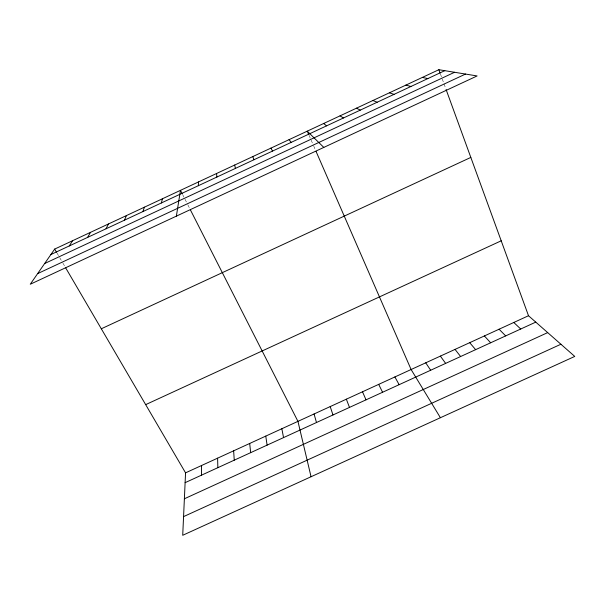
<?xml version="1.0" encoding="UTF-8"?>
<svg xmlns="http://www.w3.org/2000/svg" width="605" height="605" viewBox="0 0 605 605"><rect width="100%" height="100%" fill="white"/><g stroke="black" fill="none" stroke-linecap="round" stroke-linejoin="round"><path stroke-width="0.45" stroke-dasharray="3.02 2.27" d="M56.976 252.988L59.267 256.906M59.729 257.692L62.474 262.396M62.935 263.175L65.257 267.145M182.529 194.394L184.585 198.44M184.994 199.249L187.467 204.104M187.875 204.913L189.962 209.02M309.049 135.346L313.42 145.374M313.783 146.206L314.88 148.709M440.44 74.029L445.469 87.831"/><path stroke-width="0.91" d="M201.48 475.175L201.571 465.51M65.733 267.954L185.561 472.845L182.718 535.289L574.75 356.421L528.505 315.734L446.089 89.525M198.342 185.712L198.516 181.923M176.373 216.136L180.471 190.348L182.12 193.585M161.353 202.97L162.442 198.765M142.893 211.591L144.429 207.175M124.448 220.197L126.445 215.569M106.034 228.796L108.477 223.963M87.634 237.379L90.523 232.343M69.257 245.955L72.592 240.714M54.684 249.071L30.25 284.252L477.118 75.95L438.867 69.711L54.684 249.071L56.515 252.209M50.896 254.523L444.788 70.679M44.641 263.53L454.574 72.275M37.646 273.604L465.525 74.06M101.307 328.78L470.826 157.421M145.669 404.632L501.212 240.805M185.561 472.845L528.505 315.734M185.115 482.669L535.773 322.125M184.381 498.777L547.691 332.614M183.565 516.617L560.911 344.237M422.358 77.425L427.856 78.582M405.864 85.123L410.939 86.477M389.378 92.815L394.036 94.365M372.922 100.506L377.157 102.245M356.474 108.182L360.293 110.118M340.04 115.85L343.443 117.983M323.63 123.518L326.617 125.84M513.789 322.473L520.716 329.022M323.811 147.416L307.234 131.172L308.686 134.514M499.08 329.211L505.674 335.904M484.386 335.949L490.647 342.785M469.699 342.672L475.636 349.66M455.028 349.395L460.632 356.526M289.061 139.649L291.171 142.379M440.372 356.111L445.643 363.393M425.731 362.818L430.669 370.245M440.41 417.715L411.105 369.519L316.007 151.303M270.911 148.127L272.56 151.069M394.891 376.945L399.134 384.689M190.386 209.852L297.947 421.36L311.053 476.732M378.692 384.364L382.572 392.267M362.508 391.783L366.025 399.844M346.347 399.187L349.493 407.415M252.784 156.589L253.971 159.743M438.867 69.711L440.13 73.167M330.194 406.583L332.984 414.969M314.063 413.979L316.483 422.524M234.679 165.044L235.405 168.409M281.847 428.733L283.548 437.604M265.761 436.107L267.1 445.136M249.691 443.465L250.667 452.653M216.59 173.484L216.862 177.061M233.636 450.823L234.256 460.171M217.596 458.166L217.86 467.68"/></g></svg>
